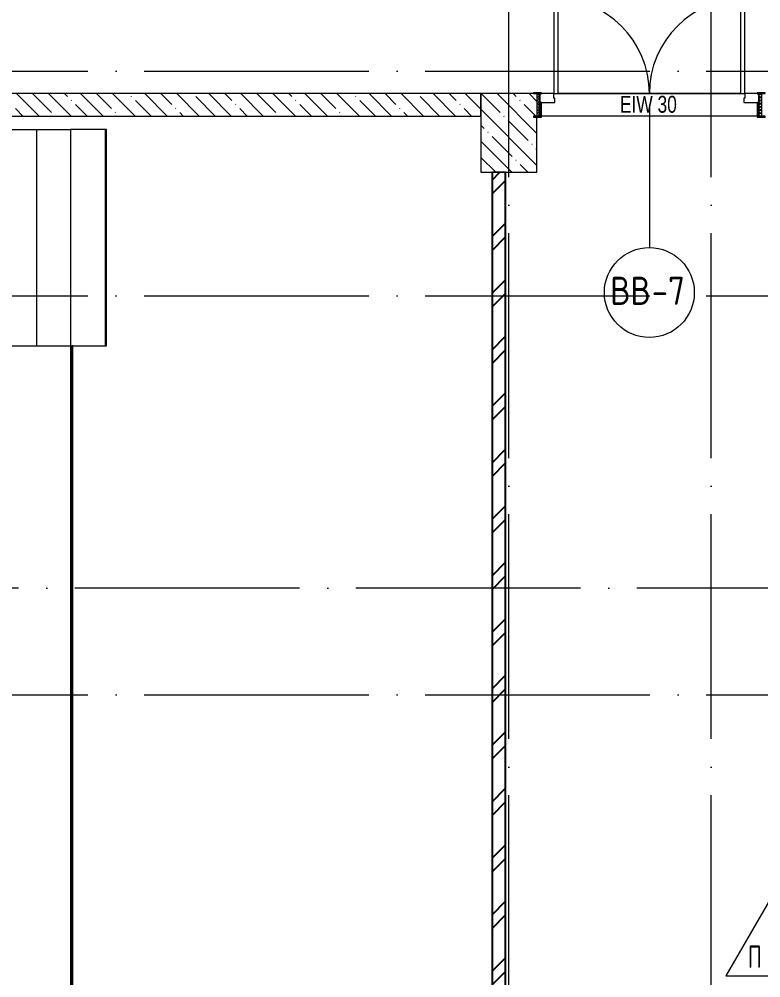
# Model space of a CAD drawing. Header units: millimetres. Extents: x -68946 to 690821, y -552984 to 293768.
# Drawn here: x 138630 to 145230, y 37456 to 45988 of the extents above; entities that cross this region are included whole.
import ezdxf

# ---------------------------------------------------------------- set-up
doc = ezdxf.new("R2010")
doc.units = ezdxf.units.MM
doc.linetypes.add('ADSK_Линия сетки', pattern=[2500, 2000, -250, 0, -250])
for name, color, linetype, lineweight in [('0) блоки', 250, 'Continuous', 25), ('A-DOOR-____-IDEN', 250, 'Continuous', 9), ('A-DOOR-____-MCUT', 250, 'Continuous', 5), ('A-DOOR-____-OTLN', 250, 'Continuous', 5), ('A-DOOR-FRAM-MCUT', 250, 'Continuous', 5), ('A-DOOR-FRAM-OTLN', 250, 'Continuous', 5), ('A-FLOR-____-IDEN', 250, 'Continuous', 9), ('A-FLOR-____-OTLN', 250, 'Continuous', 9), ('A-ROOF-____-MCUT', 250, 'Continuous', 9), ('A-ROOF-____-OTLN', 250, 'Continuous', 5), ('A-ROOF-FNSH-MCUT', 250, 'Continuous', 9), ('A-WALL-____-MCUT', 250, 'Continuous', 13), ('A-WALL-____-PATT', 250, 'Continuous', 13), ('I-WALL-____-OTLN', 250, 'Continuous', 9), ('S-COLS-____-MCUT', 250, 'Continuous', 25), ('S-COLS-____-OTLN', 250, 'Continuous', 9), ('S-GRID-____-OTLN', 250, 'Continuous', 9)]:
    doc.layers.add(name, color=color, linetype=linetype, lineweight=lineweight)
doc.styles.add('Arial Narrow', font='ARIALN.TTF', dxfattribs={"width": 0.9, "height": 150})
doc.styles.add('GOST Common_1', font='', dxfattribs={"width": 0.9, "height": 250})
doc.styles.add('ISOCPEUR_2', font='isocpeur.ttf', dxfattribs={"height": 160})
doc.styles.get('GOST Common_1').set_extended_font_data('GOST Common')
pattern_1 = [(135, (12287.91, -0.0006), (-142.5612, -142.5612), []), (135, (12430.48, -0.0006), (-142.5612, -142.5612), [252.016, -50.403, 3.353, -47.05])]

# ---------------------------------------------------------------- blocks, each defined once
blk = doc.blocks.new('Дверь_СКБ_2Ст_Внутренняя1 - Н_ВВ-7_2000x2600h_Фрамуга сверху-42056825-АР1_Маркировочный план 1 этажа С2и3')
at = {"layer": 'A-DOOR-____-OTLN'}
h = blk.add_hatch(dxfattribs=at)
h.set_pattern_fill('FP_17', color=256, style=0, pattern_type=2)
h.set_pattern_definition([(135, (1301.41, 164.685), (-14.1421, -14.1421), []), (225, (1301.41, 164.685), (14.1421, -14.1421), [])])
h.paths.add_polyline_path([(1012.5, -100), (1012.5, 100), (987.5, 100), (987.5, -100)])
at = {"layer": 'A-DOOR-FRAM-OTLN'}
h = blk.add_hatch(dxfattribs=at)
h.set_pattern_fill('FP_18', color=256, style=0, pattern_type=2)
h.set_pattern_definition([(45, (-821.384, 164.685), (-14.1421, 14.1421), []), (135, (-821.384, 164.685), (-14.1421, -14.1421), [])])
h.paths.add_polyline_path([(-987.5, -100), (-962.5, -100), (-962.5, 100), (-987.5, 100), (-987.5, 20)])
at = {"layer": 'A-DOOR-____-MCUT'}
for p, q in [((-837.5, 950), (-837.5, 100)), ((-797.5, 950), (-837.5, 950)), ((-797.5, 100), (-797.5, 950)), ((862.5, 950), (822.5, 950)), ((822.5, 950), (822.5, 100)), ((862.5, 100), (862.5, 950)), ((-837.5, 100), (-797.5, 100)), ((822.5, 100), (862.5, 100))]:
    blk.add_line(p, q, dxfattribs=at)
at = {"layer": 'A-DOOR-____-OTLN'}
for centre, start, end in [((-837.5, 100), 0, 90), ((862.5, 100), 90, 180)]:
    blk.add_arc(centre, 850, start, end, dxfattribs=at)
at = {"layer": 'A-DOOR-FRAM-MCUT'}
for p, q in [((-947.5, 108), (-1017.5, 108)), ((-1017.5, 108), (-1017.5, 100)), ((-1017.5, 100), (-947.5, 100)), ((-962.5, 100), (-987.5, 100)), ((-987.5, 100), (-987.5, -100)), ((-837.5, 100), (-962.5, 100)), ((-962.5, 100), (-962.5, 20)), ((-962.5, -100), (-962.5, 100)), ((-947.5, 100), (-962.5, 100)), ((-962.5, 100), (-962.5, 99)), ((-962.5, 99), (-947.5, 99)), ((-947.5, 100), (-947.5, 108)), ((-947.5, 99), (-947.5, 100)), ((-837.5, 60), (-837.5, 100)), ((862.5, 100), (862.5, 60)), ((987.5, 100), (862.5, 100)), ((1042.5, 108), (972.5, 108)), ((972.5, 108), (972.5, 100)), ((987.5, 100), (972.5, 100)), ((972.5, 100), (972.5, 99)), ((972.5, 100), (1042.5, 100)), ((972.5, 99), (987.5, 99)), ((987.5, 20), (987.5, 100)), ((1012.5, 100), (987.5, 100)), ((987.5, 100), (987.5, -100)), ((987.5, 99), (987.5, 100)), ((1012.5, -100), (1012.5, 100)), ((1042.5, 100), (1042.5, 108)), ((-962.5, 20), (-827.5, 20)), ((-947.5, 20), (-962.5, 20)), ((-962.5, 20), (-962.5, -100)), ((-947.5, -100), (-947.5, 20)), ((-827.5, 60), (-837.5, 60)), ((-827.5, 20), (-827.5, 60)), ((862.5, 60), (852.5, 60)), ((852.5, 60), (852.5, 20)), ((852.5, 20), (987.5, 20)), ((987.5, 20), (972.5, 20)), ((972.5, 20), (972.5, -100)), ((987.5, -100), (987.5, 20)), ((-947.5, -100), (-1017.5, -100)), ((-1017.5, -100), (-1017.5, -108)), ((-1017.5, -108), (-947.5, -108)), ((-987.5, -100), (-962.5, -100)), ((-962.5, -100), (-947.5, -100)), ((-947.5, -108), (-947.5, -100)), ((972.5, -100), (987.5, -100)), ((1042.5, -100), (972.5, -100)), ((972.5, -100), (972.5, -108)), ((972.5, -108), (1042.5, -108)), ((987.5, -100), (1012.5, -100)), ((1042.5, -108), (1042.5, -100))]:
    blk.add_line(p, q, dxfattribs=at)
blk = doc.blocks.new('ADSK_Марка_Дверь - Типоразмер_ADSK_Марка-30565456-АР1_Маркировочный план 1 этажа С2и3')
at = {"layer": 'A-DOOR-____-IDEN'}
blk.add_circle((0, 0), 4, dxfattribs=at)
blk = doc.blocks.new('AAR_СКБ_Марка_Перекрытия - Марка пола-17325028-АР1_Маркировочный план 1 этажа С2и3')
at = {"layer": 'A-FLOR-____-IDEN'}
for p, q in [((0, 6.932), (-4.002, 0)), ((0, 6.932), (4.002, 0)), ((-4.002, 0), (4.002, 0))]:
    blk.add_line(p, q, dxfattribs=at)

msp = doc.modelspace()

# ---------------------------------------------------------------- hatches: boundary and pattern name
at = {"layer": '0) блоки'}
h = msp.add_hatch(dxfattribs=at)
h.set_pattern_fill('FP_4', color=256, style=0, pattern_type=2)
h.set_pattern_definition([(45, (12287.9, -0.0006), (-251.4472, 251.4472), []), (45, (12287.9, 381), (-251.4472, 251.4472), [])])
h.paths.add_polyline_path([(142957.8919, 28825), (142957.8919, 36475), (142837.8919, 36475), (142837.8919, 28825)])
h.paths.add_polyline_path([(142837.8919, 36975), (142957.8919, 36975), (142957.8919, 44625), (142837.8919, 44625), (142837.8919, 37123.457)])
at = {"layer": 'A-WALL-____-PATT', "lineweight": 15, "true_color": 0x000000}
h = msp.add_hatch(dxfattribs=at)
h.set_pattern_fill('FP_1', color=18, style=0, pattern_type=2)
h.set_pattern_definition(pattern_1)
h.paths.add_polyline_path([(142640.0321, 45124.9684), (142737.8919, 45124.9684), (142737.8919, 45324.9684), (137237.8919, 45324.9684), (137237.8919, 45124.9684), (142612.9138, 45124.9684)])
at = {"layer": 'S-COLS-____-OTLN', "lineweight": 5, "true_color": 0x000000}
h = msp.add_hatch(dxfattribs=at)
h.set_pattern_fill('FP_1', color=18, style=0, pattern_type=2)
h.set_pattern_definition(pattern_1)
h.paths.add_polyline_path([(142737.8919, 44625), (143237.8919, 44625), (143237.8919, 45116.9684), (143207.8919, 45116.9684), (143207.8919, 45124.9684), (143237.8919, 45124.9684), (143237.8919, 45324.9684), (142737.8919, 45324.9994), (142737.8919, 44937.0844)])

# ---------------------------------------------------------------- linework, layer by layer
at = {"layer": '0) блоки'}
for p, q in [((142837.8919, 44625), (142837.8919, 36975)), ((142957.8919, 36975), (142957.8919, 44625))]:
    msp.add_line(p, q, dxfattribs=at)
at = {"layer": 'A-DOOR-____-IDEN', "color": 18, "true_color": 0x000000}
msp.add_line((144237.8919, 45224.9684), (144237.8919, 43954.9684), dxfattribs=at)
at = {"layer": 'A-FLOR-____-OTLN', "color": 18, "lineweight": 5, "true_color": 0x000000}
for p, q in [((143427.8919, 45324.9994), (145047.8919, 45324.9994)), ((145047.8919, 45324.9684), (143427.8919, 45324.9684))]:
    msp.add_line(p, q, dxfattribs=at)
at = {"layer": 'A-ROOF-____-MCUT', "color": 18, "lineweight": 13, "true_color": 0x000000}
for p, q in [((139407.9138, 45006.9368), (139398.9138, 45006.9368)), ((139398.9138, 43080), (139398.9138, 45006.9368)), ((139407.9138, 43080), (139407.9138, 45006.9368)), ((139107.9144, 43080), (139098.9144, 43080)), ((139098.9144, 30370.001), (139098.9144, 43080)), ((139107.9144, 30370.001), (139107.9144, 43080)), ((139398.9138, 43080), (139407.9138, 43080))]:
    msp.add_line(p, q, dxfattribs=at)
at = {"layer": 'A-ROOF-____-OTLN', "color": 18, "true_color": 0x000000}
for p, q in [((137247.8919, 45006.9368), (139087.9138, 45006.9368)), ((138787.9138, 43080), (138787.9138, 45006.9368)), ((138187.9144, 43080), (139087.9138, 43080))]:
    msp.add_line(p, q, dxfattribs=at)
at = {"layer": 'A-ROOF-FNSH-MCUT', "color": 18, "lineweight": 5, "true_color": 0x000000}
for p, q in [((139398.9138, 45006.9368), (139087.9138, 45006.9368)), ((139087.9138, 45006.9368), (139087.9138, 43080)), ((139087.9138, 43080), (139398.9138, 43080)), ((139087.9144, 43080), (139087.9144, 30370.001))]:
    msp.add_line(p, q, dxfattribs=at)
at = {"layer": 'A-WALL-____-MCUT', "color": 18, "lineweight": 15, "true_color": 0x000000}
for p, q in [((142737.8919, 45324.9684), (137237.8919, 45324.9684)), ((142737.8919, 45124.9684), (142737.8919, 45324.9684)), ((137237.8919, 45124.9684), (142737.8919, 45124.9684)), ((142957.8919, 44625), (142837.8919, 44625))]:
    msp.add_line(p, q, dxfattribs=at)
at = {"layer": 'I-WALL-____-OTLN', "color": 18, "lineweight": 15, "true_color": 0x000000}
msp.add_line((145197.8919, 45124.9684), (143277.8919, 45124.9684), dxfattribs=at)
at = {"layer": 'S-COLS-____-MCUT', "color": 18, "lineweight": 5, "true_color": 0x000000}
for p, q in [((143207.8919, 45325), (142737.8919, 45325)), ((142737.8919, 45325), (142737.8919, 44625)), ((143237.8919, 44625), (143237.8919, 45116.9684)), ((142737.8919, 44625), (143237.8919, 44625))]:
    msp.add_line(p, q, dxfattribs=at)
at = {"layer": 'S-GRID-____-OTLN', "color": 18, "linetype": 'ADSK_Линия сетки', "true_color": 0x000000}
for p, q in [((142987.9138, -2919.5356), (142987.9138, 61063.6538)), ((144787.9138, -2919.5356), (144787.9138, 61063.6538)), ((77240.3519, 45525), (168626.8279, 45525)), ((77240.3519, 43525), (168626.8279, 43525)), ((168626.8279, 40925), (111607.9138, 40925)), ((77240.3519, 39975), (168626.8279, 39975))]:
    msp.add_line(p, q, dxfattribs=at)

# ---------------------------------------------------------------- block references
at = {"layer": 'A-DOOR-____-IDEN', "color": 18, "true_color": 0x000000, "xscale": 99.99999999999993, "yscale": 99.99999999999993, "zscale": 99.99999999999993}
msp.add_blockref('ADSK_Марка_Дверь - Типоразмер_ADSK_Марка-30565456-АР1_Маркировочный план 1 этажа С2и3', (144237.8919, 43554.9684), dxfattribs=at)
at = {"layer": 'A-DOOR-____-OTLN', "color": 18, "true_color": 0x000000}
msp.add_blockref('Дверь_СКБ_2Ст_Внутренняя1 - Н_ВВ-7_2000x2600h_Фрамуга сверху-42056825-АР1_Маркировочный план 1 этажа С2и3', (144225.3919, 45224.9684), dxfattribs=at)
at = {"layer": 'A-FLOR-____-IDEN', "color": 18, "true_color": 0x000000, "xscale": 99.99999999999993, "yscale": 99.99999999999993, "zscale": 99.99999999999993}
msp.add_blockref('AAR_СКБ_Марка_Перекрытия - Марка пола-17325028-АР1_Маркировочный план 1 этажа С2и3', (145319.3051, 37472.8174), dxfattribs=at)

# ---------------------------------------------------------------- texts
at = {"layer": 'A-DOOR-____-IDEN', "color": 18, "true_color": 0x000000, "attachment_point": 1}
for s, insert, char_height, width, style in [('EIW 30', (143975.5345, 45305.1169), 150, 627.721312, 'Arial Narrow'), ('ВВ', (143889.1345, 43695.419), 250, 447.341625, 'GOST Common_1'), ('-7', (144258.2283, 43695.419), 250, 389.620125, 'GOST Common_1')]:
    msp.add_mtext(s, dxfattribs=dict(at, insert=insert, char_height=char_height, width=width, style=style))
at = {"layer": 'A-FLOR-____-IDEN', "color": 18, "true_color": 0x000000, "insert": (145114.0701, 37744.2032), "char_height": 200, "width": 140.295312, "attachment_point": 1, "style": 'ISOCPEUR_2'}
msp.add_mtext('\\fISOCPEUR|b0|i0|c204|p34|;\\W.7;П', dxfattribs=at)

doc.saveas('drawing.dxf')
